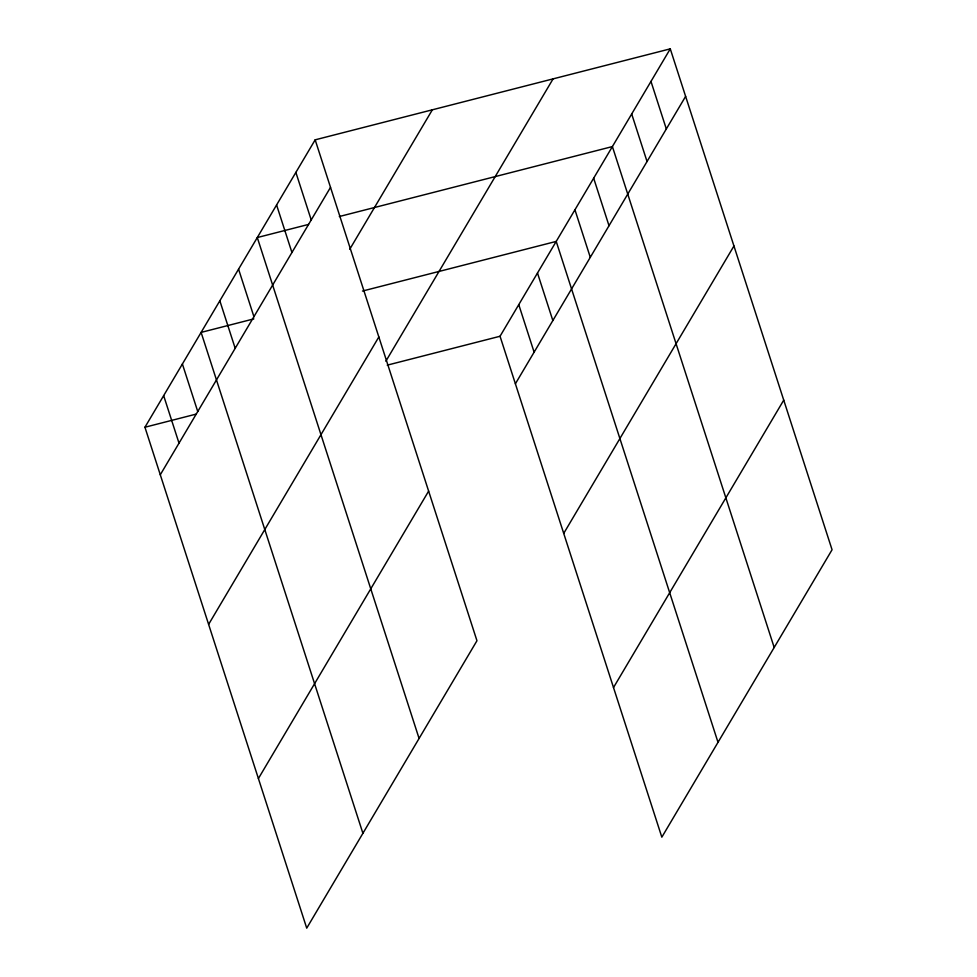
<?xml version="1.0" encoding="UTF-8"?>
<svg xmlns="http://www.w3.org/2000/svg" width="977" height="977" viewBox="0 0 977 977"><rect width="100%" height="100%" fill="white"/><g stroke="black" fill="none" stroke-linecap="round" stroke-linejoin="round"><path stroke-width="1.47" d="M315.168 139.833L476.959 640.741L306.729 928.15L144.938 427.242L315.168 139.833L670.271 48.85L832.062 549.758L661.832 837.167L500.041 336.259L670.271 48.85M160.289 474.773L330.519 187.352M349.754 249.257L432.359 109.803M208.614 624.388L378.844 336.967M385.854 361.221L553.092 78.868M258.404 778.535L428.634 491.126M515.392 383.79L685.622 96.381M563.717 533.405L733.947 245.996M613.507 687.552L783.737 400.143M308.561 224.417L257.293 237.545L419.084 738.453M339.324 216.528L612.396 146.574L774.187 647.482M253.849 318.881L201.115 332.4L362.907 833.308M362.467 291.061L556.218 241.417L718.01 742.325M144.938 427.242L196.206 414.101M387.246 365.154L500.041 336.259M650.975 81.421L666.326 128.952M631.692 113.991L647.043 161.523M593.662 178.18L609.013 225.711M574.94 209.799L590.291 257.33M537.497 273.035L552.848 320.554M518.763 304.641L534.114 352.172M295.872 172.404L311.223 219.935M276.589 204.975L291.94 252.506M238.571 269.163L253.922 316.695M219.837 300.782L235.188 348.313M182.394 364.006L197.745 411.537M163.66 395.624L179.011 443.155"/></g></svg>
